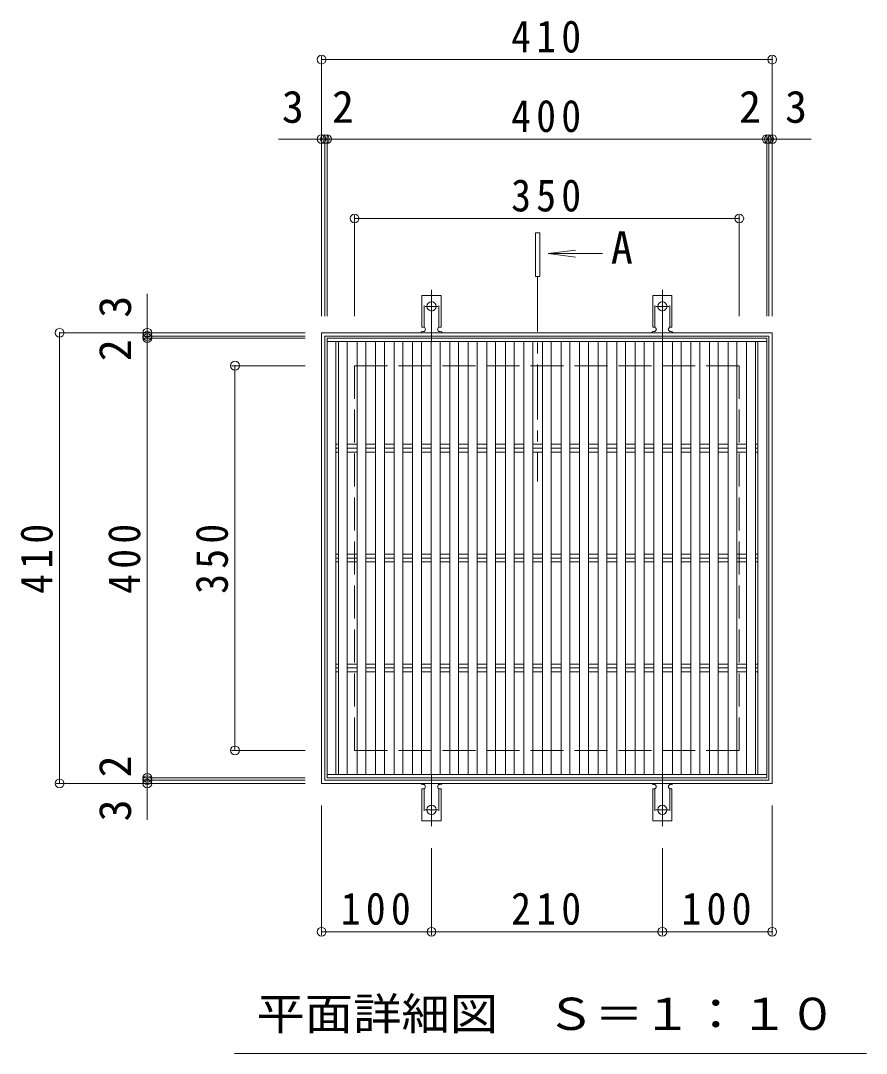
# Model space of a CAD drawing. Units: millimetres on the paper, enlarged 2 times, with parts at other scales. Extents: x -339 to 351, y -275 to 254.
# Drawn here: x -248.7 to -94.8, y 62 to 249.9 of the extents above; entities that cross this region are included whole.
import ezdxf
from ezdxf.enums import TextEntityAlignment as Align

# ---------------------------------------------------------------- set-up
doc = ezdxf.new("R2010")
doc.units = ezdxf.units.MM
doc.header["$LTSCALE"] = 2
doc.header["$PDMODE"] = 32
doc.header["$PDSIZE"] = 1.6
for name, pattern in [('CHAIN1', [8, 5, -1, 1, -1]), ('CHAIN2', [12, 9, -1, 1, -1]), ('DASHED2', [3, 2, -1]), ('DASHED3', [4, 3, -1])]:
    doc.linetypes.add(name, pattern=pattern)
for name, color, linetype, lineweight in [('C-1_0191_区', 2, 'Continuous', 9), ('C-2_0192_区', 3, 'Continuous', 9), ('C-4_0193_区', 7, 'Continuous', 9), ('C-5_0255_', 4, 'Continuous', 9), ('C-9_0235_床', 3, 'Continuous', 9), ('C-A_0239_詳', 3, 'Continuous', 9)]:
    doc.layers.add(name, color=color, linetype=linetype, lineweight=lineweight)
doc.styles.add('ＭＳ ゴシック', font='')
doc.styles.get('ＭＳ ゴシック').set_extended_font_data('MS Gothic')

msp = doc.modelspace()

# ---------------------------------------------------------------- linework, layer by layer
at = {"layer": 'C-1_0191_区'}
for p, q in [((-111.918, 193.127), (-193.918, 193.127)), ((-112.518, 192.527), (-193.318, 192.527)), ((-193.318, 192.527), (-193.318, 111.727)), ((-112.518, 192.527), (-112.518, 111.727)), ((-111.918, 193.127), (-111.918, 111.127)), ((-193.318, 111.727), (-112.518, 111.727))]:
    msp.add_line(p, q, dxfattribs=at)
at = {"layer": 'C-1_0191_区', "linetype": 'DASHED3'}
for p, q in [((-187.918, 187.127), (-117.918, 187.127)), ((-187.918, 187.127), (-187.918, 117.127)), ((-117.918, 187.127), (-117.918, 117.127)), ((-117.918, 117.127), (-187.918, 117.127))]:
    msp.add_line(p, q, dxfattribs=at)
at = {"layer": 'C-1_0191_区'}
msp.add_lwpolyline([(-193.918, 193.127), (-193.918, 111.127), (-111.918, 111.127)], dxfattribs=at)
at = {"layer": 'C-2_0192_区'}
for p, q in [((-192.918, 192.127), (-112.918, 192.127)), ((-192.918, 112.127), (-192.918, 192.127)), ((-112.918, 192.127), (-112.918, 112.127)), ((-112.918, 112.127), (-192.918, 112.127))]:
    msp.add_line(p, q, dxfattribs=at)
at = {"layer": 'C-4_0193_区'}
for p, q in [((-193.918, 243.419), (-193.918, 196.127)), ((-193.918, 242.819), (-111.918, 242.819)), ((-111.918, 243.419), (-111.918, 196.127)), ((-201.748, 228.362), (-193.318, 228.362)), ((-193.318, 228.962), (-193.318, 196.127)), ((-192.918, 228.962), (-192.918, 196.127)), ((-112.918, 228.962), (-112.918, 196.127)), ((-112.518, 228.962), (-112.518, 196.127)), ((-112.518, 228.362), (-104.84, 228.362)), ((-187.918, 214.506), (-187.918, 196.127)), ((-117.918, 214.506), (-117.918, 196.127)), ((-187.918, 213.906), (-117.918, 213.906)), ((-241.593, 111.127), (-241.593, 193.127)), ((-196.918, 193.127), (-241.593, 193.127)), ((-196.918, 192.527), (-226.239, 192.527)), ((-226.239, 192.127), (-196.918, 192.127)), ((-210.286, 187.127), (-196.918, 187.127)), ((-209.686, 187.127), (-209.686, 117.127)), ((-210.286, 117.127), (-196.918, 117.127)), ((-242.193, 111.127), (-196.918, 111.127)), ((-226.239, 112.127), (-196.918, 112.127)), ((-226.239, 111.727), (-196.918, 111.727)), ((-225.639, 111.727), (-225.639, 104.501)), ((-193.918, 83.534), (-193.918, 107.127)), ((-111.918, 83.534), (-111.918, 107.127)), ((-173.918, 83.534), (-173.918, 99.34)), ((-131.918, 83.534), (-131.918, 99.34)), ((-193.918, 84.134), (-173.918, 84.134)), ((-173.918, 84.134), (-131.918, 84.134)), ((-131.918, 84.134), (-111.918, 84.134))]:
    msp.add_line(p, q, dxfattribs=at)
for points in [[(-193.318, 228.362), (-192.918, 228.362), (-112.918, 228.362), (-112.518, 228.362)], [(-225.639, 192.127), (-225.639, 192.527), (-225.639, 200.197)], [(-225.639, 192.127), (-225.639, 112.127), (-225.639, 111.727)]]:
    msp.add_lwpolyline(points, dxfattribs=at)
for p in [(-193.918, 242.819), (-111.918, 242.819), (-193.918, 228.362), (-193.318, 228.362), (-192.918, 228.362), (-112.918, 228.362), (-112.518, 228.362), (-111.918, 228.362), (-187.918, 213.906), (-117.918, 213.906), (-241.593, 193.127), (-225.639, 193.127), (-225.639, 192.527), (-225.639, 192.127), (-209.686, 187.127), (-209.686, 117.127), (-225.639, 112.127), (-241.593, 111.127), (-225.639, 111.727), (-225.639, 111.127), (-193.918, 84.134), (-173.918, 84.134), (-131.918, 84.134), (-111.918, 84.134)]:
    msp.add_point(p, dxfattribs=at)
at = {"layer": 'C-5_0255_'}
for q in [(-147.715, 208.176), (-142.823, 207.523), (-147.715, 206.87)]:
    msp.add_line((-152.672, 207.523), q, dxfattribs=at)
at = {"layer": 'C-5_0255_', "linetype": 'CHAIN1'}
msp.add_line((-154.606, 203.327), (-154.606, 166.081), dxfattribs=at)
at = {"layer": 'C-5_0255_', "color": 7}
msp.add_line((-94.795, 62.007), (-209.795, 62.007), dxfattribs=at)
at = {"layer": 'C-5_0255_'}
msp.add_lwpolyline([(-154.206, 203.327), (-155.006, 203.327), (-155.006, 211.327), (-154.206, 211.327)], close=True, dxfattribs=at)
at = {"layer": 'C-9_0235_床'}
for p, q in [((-175.668, 194.127), (-175.668, 199.927)), ((-172.168, 199.927), (-175.668, 199.927)), ((-172.168, 194.127), (-172.168, 199.927)), ((-133.668, 194.127), (-133.668, 199.927)), ((-130.168, 199.927), (-133.668, 199.927)), ((-130.168, 194.127), (-130.168, 199.927)), ((-175.668, 194.127), (-175.418, 194.127)), ((-172.168, 194.127), (-172.418, 194.127)), ((-133.668, 194.127), (-133.418, 194.127)), ((-130.168, 194.127), (-130.418, 194.127)), ((-175.518, 193.327), (-175.418, 193.327)), ((-172.419, 193.327), (-172.316, 193.327)), ((-133.517, 193.327), (-133.417, 193.327)), ((-130.418, 193.327), (-130.316, 193.327)), ((-175.518, 110.927), (-175.418, 110.927)), ((-172.419, 110.927), (-172.316, 110.927)), ((-133.517, 110.927), (-133.417, 110.927)), ((-130.418, 110.927), (-130.316, 110.927)), ((-175.668, 110.127), (-175.418, 110.127)), ((-175.668, 110.127), (-175.668, 104.327)), ((-172.168, 110.127), (-172.418, 110.127)), ((-172.168, 110.127), (-172.168, 104.327)), ((-133.668, 110.127), (-133.418, 110.127)), ((-133.668, 110.127), (-133.668, 104.327)), ((-130.168, 110.127), (-130.418, 110.127)), ((-130.168, 110.127), (-130.168, 104.327)), ((-172.168, 104.327), (-175.668, 104.327)), ((-130.168, 104.327), (-133.668, 104.327))]:
    msp.add_line(p, q, dxfattribs=at)
at = {"layer": 'C-9_0235_床', "linetype": 'DASHED2'}
for p, q in [((-175.268, 194.098), (-175.268, 199.927)), ((-172.568, 194.098), (-172.568, 199.927)), ((-133.268, 194.098), (-133.268, 199.927)), ((-130.568, 194.098), (-130.568, 199.927)), ((-175.268, 110.156), (-175.268, 104.327)), ((-172.568, 110.156), (-172.568, 104.327)), ((-133.268, 110.156), (-133.268, 104.327)), ((-130.568, 110.156), (-130.568, 104.327))]:
    msp.add_line(p, q, dxfattribs=at)
at = {"layer": 'C-9_0235_床', "color": 7, "linetype": 'CHAIN2'}
for p, q in [((-173.918, 191.433), (-173.918, 200.913)), ((-131.917, 191.433), (-131.917, 200.913)), ((-175.073, 197.927), (-172.763, 197.927)), ((-133.073, 197.927), (-130.762, 197.927)), ((-173.918, 112.82), (-173.918, 103.34)), ((-131.917, 112.82), (-131.917, 103.34)), ((-175.073, 106.327), (-172.763, 106.327)), ((-133.073, 106.327), (-130.762, 106.327))]:
    msp.add_line(p, q, dxfattribs=at)
at = {"layer": 'C-9_0235_床'}
for centre in [(-173.918, 197.927), (-131.917, 197.927), (-173.918, 106.327), (-131.917, 106.327)]:
    msp.add_circle(centre, 0.85, dxfattribs=at)
for centre, start, end in [((-175.418, 193.727), 270, 90), ((-172.418, 193.727), 90, 269.8667), ((-133.418, 193.727), 270, 90), ((-130.418, 193.727), 90, 269.8667), ((-175.518, 192.927), 90.27596, 150.00046), ((-172.318, 192.927), 29.99927, 89.75836), ((-133.517, 192.927), 90.27596, 150.00046), ((-130.317, 192.927), 29.99927, 89.75836), ((-175.518, 111.327), 209.99951, 269.72403), ((-175.418, 110.527), 270, 90), ((-172.418, 110.527), 90.13329, 270), ((-172.318, 111.327), 270.24162, 330.00072), ((-133.517, 111.327), 209.99951, 269.72403), ((-133.418, 110.527), 270, 90), ((-130.418, 110.527), 90.13329, 270), ((-130.317, 111.327), 270.24162, 330.00072)]:
    msp.add_arc(centre, 0.4, start, end, dxfattribs=at)
at = {"layer": 'C-A_0239_詳'}
for p, q in [((-192.918, 191.527), (-112.918, 191.527)), ((-191.318, 191.527), (-191.318, 112.727)), ((-190.854, 191.527), (-190.854, 112.727)), ((-189.254, 191.527), (-189.254, 112.727)), ((-187.478, 191.527), (-187.478, 112.727)), ((-185.878, 191.527), (-185.878, 112.727)), ((-184.102, 191.527), (-184.102, 112.727)), ((-182.502, 191.527), (-182.502, 112.727)), ((-180.726, 191.527), (-180.726, 112.727)), ((-179.126, 191.527), (-179.126, 112.727)), ((-177.35, 191.527), (-177.35, 112.727)), ((-175.75, 191.527), (-175.75, 112.727)), ((-173.974, 191.527), (-173.974, 112.727)), ((-172.374, 191.527), (-172.374, 112.727)), ((-170.598, 191.527), (-170.598, 112.727)), ((-168.998, 191.527), (-168.998, 112.727)), ((-167.222, 191.527), (-167.222, 112.727)), ((-165.622, 191.527), (-165.622, 112.727)), ((-163.846, 191.527), (-163.846, 112.727)), ((-162.246, 191.527), (-162.246, 112.727)), ((-160.47, 191.527), (-160.47, 112.727)), ((-158.87, 191.527), (-158.87, 112.727)), ((-157.094, 191.527), (-157.094, 112.727)), ((-155.494, 191.527), (-155.494, 112.727)), ((-153.718, 191.527), (-153.718, 112.727)), ((-152.118, 191.527), (-152.118, 112.727)), ((-150.342, 191.527), (-150.342, 112.727)), ((-148.742, 191.527), (-148.742, 112.727)), ((-146.966, 191.527), (-146.966, 112.727)), ((-145.366, 191.527), (-145.366, 112.727)), ((-143.59, 191.527), (-143.59, 112.727)), ((-141.99, 191.527), (-141.99, 112.727)), ((-140.214, 191.527), (-140.214, 112.727)), ((-138.614, 191.527), (-138.614, 112.727)), ((-136.838, 191.527), (-136.838, 112.727)), ((-135.238, 191.527), (-135.238, 112.727)), ((-133.462, 191.527), (-133.462, 112.727)), ((-131.862, 191.527), (-131.862, 112.727)), ((-130.086, 191.527), (-130.086, 112.727)), ((-128.486, 191.527), (-128.486, 112.727)), ((-126.71, 191.527), (-126.71, 112.727)), ((-125.11, 191.527), (-125.11, 112.727)), ((-123.334, 191.527), (-123.334, 112.727)), ((-121.734, 191.527), (-121.734, 112.727)), ((-119.958, 191.527), (-119.958, 112.727)), ((-118.358, 191.527), (-118.358, 112.727)), ((-116.582, 191.527), (-116.582, 112.727)), ((-114.982, 191.527), (-114.982, 112.727)), ((-114.518, 191.527), (-114.518, 112.727)), ((-190.854, 172.834), (-191.318, 172.834)), ((-191.318, 172.127), (-190.854, 172.127)), ((-190.854, 171.42), (-191.318, 171.42)), ((-187.478, 172.834), (-189.254, 172.834)), ((-189.254, 172.127), (-187.478, 172.127)), ((-187.478, 171.42), (-189.254, 171.42)), ((-184.102, 172.834), (-185.878, 172.834)), ((-185.878, 172.127), (-184.102, 172.127)), ((-184.102, 171.42), (-185.878, 171.42)), ((-180.726, 172.834), (-182.502, 172.834)), ((-182.502, 172.127), (-180.726, 172.127)), ((-180.726, 171.42), (-182.502, 171.42)), ((-177.35, 172.834), (-179.126, 172.834)), ((-179.126, 172.127), (-177.35, 172.127)), ((-177.35, 171.42), (-179.126, 171.42)), ((-173.974, 172.834), (-175.75, 172.834)), ((-175.75, 172.127), (-173.974, 172.127)), ((-173.974, 171.42), (-175.75, 171.42)), ((-170.598, 172.834), (-172.374, 172.834)), ((-172.374, 172.127), (-170.598, 172.127)), ((-170.598, 171.42), (-172.374, 171.42)), ((-167.222, 172.834), (-168.998, 172.834)), ((-168.998, 172.127), (-167.222, 172.127)), ((-167.222, 171.42), (-168.998, 171.42)), ((-163.846, 172.834), (-165.622, 172.834)), ((-165.622, 172.127), (-163.846, 172.127)), ((-163.846, 171.42), (-165.622, 171.42)), ((-160.47, 172.834), (-162.246, 172.834)), ((-162.246, 172.127), (-160.47, 172.127)), ((-160.47, 171.42), (-162.246, 171.42)), ((-157.094, 172.834), (-158.87, 172.834)), ((-158.87, 172.127), (-157.094, 172.127)), ((-157.094, 171.42), (-158.87, 171.42)), ((-153.718, 172.834), (-155.494, 172.834)), ((-155.494, 172.127), (-153.718, 172.127)), ((-153.718, 171.42), (-155.494, 171.42)), ((-150.342, 172.834), (-152.118, 172.834)), ((-152.118, 172.127), (-150.342, 172.127)), ((-150.342, 171.42), (-152.118, 171.42)), ((-146.966, 172.834), (-148.742, 172.834)), ((-148.742, 172.127), (-146.966, 172.127)), ((-146.966, 171.42), (-148.742, 171.42)), ((-143.59, 172.834), (-145.366, 172.834)), ((-145.366, 172.127), (-143.59, 172.127)), ((-143.59, 171.42), (-145.366, 171.42)), ((-140.214, 172.834), (-141.99, 172.834)), ((-141.99, 172.127), (-140.214, 172.127)), ((-140.214, 171.42), (-141.99, 171.42)), ((-136.838, 172.834), (-138.614, 172.834)), ((-138.614, 172.127), (-136.838, 172.127)), ((-136.838, 171.42), (-138.614, 171.42)), ((-133.462, 172.834), (-135.238, 172.834)), ((-135.238, 172.127), (-133.462, 172.127)), ((-133.462, 171.42), (-135.238, 171.42)), ((-130.086, 172.834), (-131.862, 172.834)), ((-131.862, 172.127), (-130.086, 172.127)), ((-130.086, 171.42), (-131.862, 171.42)), ((-126.71, 172.834), (-128.486, 172.834)), ((-128.486, 172.127), (-126.71, 172.127)), ((-126.71, 171.42), (-128.486, 171.42)), ((-123.334, 172.834), (-125.11, 172.834)), ((-125.11, 172.127), (-123.334, 172.127)), ((-123.334, 171.42), (-125.11, 171.42)), ((-119.958, 172.834), (-121.734, 172.834)), ((-121.734, 172.127), (-119.958, 172.127)), ((-119.958, 171.42), (-121.734, 171.42)), ((-116.582, 172.834), (-118.358, 172.834)), ((-118.358, 172.127), (-116.582, 172.127)), ((-116.582, 171.42), (-118.358, 171.42)), ((-114.518, 172.834), (-114.982, 172.834)), ((-114.982, 172.127), (-114.518, 172.127)), ((-114.518, 171.42), (-114.982, 171.42)), ((-190.854, 152.834), (-191.318, 152.834)), ((-187.478, 152.834), (-189.254, 152.834)), ((-184.102, 152.834), (-185.878, 152.834)), ((-180.726, 152.834), (-182.502, 152.834)), ((-177.35, 152.834), (-179.126, 152.834)), ((-173.974, 152.834), (-175.75, 152.834)), ((-170.598, 152.834), (-172.374, 152.834)), ((-167.222, 152.834), (-168.998, 152.834)), ((-163.846, 152.834), (-165.622, 152.834)), ((-160.47, 152.834), (-162.246, 152.834)), ((-157.094, 152.834), (-158.87, 152.834)), ((-153.718, 152.834), (-155.494, 152.834)), ((-150.342, 152.834), (-152.118, 152.834)), ((-146.966, 152.834), (-148.742, 152.834)), ((-143.59, 152.834), (-145.366, 152.834)), ((-140.214, 152.834), (-141.99, 152.834)), ((-136.838, 152.834), (-138.614, 152.834)), ((-133.462, 152.834), (-135.238, 152.834)), ((-130.086, 152.834), (-131.862, 152.834)), ((-126.71, 152.834), (-128.486, 152.834)), ((-123.334, 152.834), (-125.11, 152.834)), ((-119.958, 152.834), (-121.734, 152.834)), ((-116.582, 152.834), (-118.358, 152.834)), ((-114.518, 152.834), (-114.982, 152.834)), ((-191.318, 152.127), (-190.854, 152.127)), ((-190.854, 151.42), (-191.318, 151.42)), ((-189.254, 152.127), (-187.478, 152.127)), ((-187.478, 151.42), (-189.254, 151.42)), ((-185.878, 152.127), (-184.102, 152.127)), ((-184.102, 151.42), (-185.878, 151.42)), ((-182.502, 152.127), (-180.726, 152.127)), ((-180.726, 151.42), (-182.502, 151.42)), ((-179.126, 152.127), (-177.35, 152.127)), ((-177.35, 151.42), (-179.126, 151.42)), ((-175.75, 152.127), (-173.974, 152.127)), ((-173.974, 151.42), (-175.75, 151.42)), ((-172.374, 152.127), (-170.598, 152.127)), ((-170.598, 151.42), (-172.374, 151.42)), ((-168.998, 152.127), (-167.222, 152.127)), ((-167.222, 151.42), (-168.998, 151.42)), ((-165.622, 152.127), (-163.846, 152.127)), ((-163.846, 151.42), (-165.622, 151.42)), ((-162.246, 152.127), (-160.47, 152.127)), ((-160.47, 151.42), (-162.246, 151.42)), ((-158.87, 152.127), (-157.094, 152.127)), ((-157.094, 151.42), (-158.87, 151.42)), ((-155.494, 152.127), (-153.718, 152.127)), ((-153.718, 151.42), (-155.494, 151.42)), ((-152.118, 152.127), (-150.342, 152.127)), ((-150.342, 151.42), (-152.118, 151.42)), ((-148.742, 152.127), (-146.966, 152.127)), ((-146.966, 151.42), (-148.742, 151.42)), ((-145.366, 152.127), (-143.59, 152.127)), ((-143.59, 151.42), (-145.366, 151.42)), ((-141.99, 152.127), (-140.214, 152.127)), ((-140.214, 151.42), (-141.99, 151.42)), ((-138.614, 152.127), (-136.838, 152.127)), ((-136.838, 151.42), (-138.614, 151.42)), ((-135.238, 152.127), (-133.462, 152.127)), ((-133.462, 151.42), (-135.238, 151.42)), ((-131.862, 152.127), (-130.086, 152.127)), ((-130.086, 151.42), (-131.862, 151.42)), ((-128.486, 152.127), (-126.71, 152.127)), ((-126.71, 151.42), (-128.486, 151.42)), ((-125.11, 152.127), (-123.334, 152.127)), ((-123.334, 151.42), (-125.11, 151.42)), ((-121.734, 152.127), (-119.958, 152.127)), ((-119.958, 151.42), (-121.734, 151.42)), ((-118.358, 152.127), (-116.582, 152.127)), ((-116.582, 151.42), (-118.358, 151.42)), ((-114.982, 152.127), (-114.518, 152.127)), ((-114.518, 151.42), (-114.982, 151.42)), ((-190.854, 132.834), (-191.318, 132.834)), ((-191.318, 132.127), (-190.854, 132.127)), ((-187.478, 132.834), (-189.254, 132.834)), ((-189.254, 132.127), (-187.478, 132.127)), ((-184.102, 132.834), (-185.878, 132.834)), ((-185.878, 132.127), (-184.102, 132.127)), ((-180.726, 132.834), (-182.502, 132.834)), ((-182.502, 132.127), (-180.726, 132.127)), ((-177.35, 132.834), (-179.126, 132.834)), ((-179.126, 132.127), (-177.35, 132.127)), ((-173.974, 132.834), (-175.75, 132.834)), ((-175.75, 132.127), (-173.974, 132.127)), ((-170.598, 132.834), (-172.374, 132.834)), ((-172.374, 132.127), (-170.598, 132.127)), ((-167.222, 132.834), (-168.998, 132.834)), ((-168.998, 132.127), (-167.222, 132.127)), ((-163.846, 132.834), (-165.622, 132.834)), ((-165.622, 132.127), (-163.846, 132.127)), ((-160.47, 132.834), (-162.246, 132.834)), ((-162.246, 132.127), (-160.47, 132.127)), ((-157.094, 132.834), (-158.87, 132.834)), ((-158.87, 132.127), (-157.094, 132.127)), ((-153.718, 132.834), (-155.494, 132.834)), ((-155.494, 132.127), (-153.718, 132.127)), ((-150.342, 132.834), (-152.118, 132.834)), ((-152.118, 132.127), (-150.342, 132.127)), ((-146.966, 132.834), (-148.742, 132.834)), ((-148.742, 132.127), (-146.966, 132.127)), ((-143.59, 132.834), (-145.366, 132.834)), ((-145.366, 132.127), (-143.59, 132.127)), ((-140.214, 132.834), (-141.99, 132.834)), ((-141.99, 132.127), (-140.214, 132.127)), ((-136.838, 132.834), (-138.614, 132.834)), ((-138.614, 132.127), (-136.838, 132.127)), ((-133.462, 132.834), (-135.238, 132.834)), ((-135.238, 132.127), (-133.462, 132.127)), ((-130.086, 132.834), (-131.862, 132.834)), ((-131.862, 132.127), (-130.086, 132.127)), ((-126.71, 132.834), (-128.486, 132.834)), ((-128.486, 132.127), (-126.71, 132.127)), ((-123.334, 132.834), (-125.11, 132.834)), ((-125.11, 132.127), (-123.334, 132.127)), ((-119.958, 132.834), (-121.734, 132.834)), ((-121.734, 132.127), (-119.958, 132.127)), ((-116.582, 132.834), (-118.358, 132.834)), ((-118.358, 132.127), (-116.582, 132.127)), ((-114.518, 132.834), (-114.982, 132.834)), ((-114.982, 132.127), (-114.518, 132.127)), ((-190.854, 131.42), (-191.318, 131.42)), ((-187.478, 131.42), (-189.254, 131.42)), ((-184.102, 131.42), (-185.878, 131.42)), ((-180.726, 131.42), (-182.502, 131.42)), ((-177.35, 131.42), (-179.126, 131.42)), ((-173.974, 131.42), (-175.75, 131.42)), ((-170.598, 131.42), (-172.374, 131.42)), ((-167.222, 131.42), (-168.998, 131.42)), ((-163.846, 131.42), (-165.622, 131.42)), ((-160.47, 131.42), (-162.246, 131.42)), ((-157.094, 131.42), (-158.87, 131.42)), ((-153.718, 131.42), (-155.494, 131.42)), ((-150.342, 131.42), (-152.118, 131.42)), ((-146.966, 131.42), (-148.742, 131.42)), ((-143.59, 131.42), (-145.366, 131.42)), ((-140.214, 131.42), (-141.99, 131.42)), ((-136.838, 131.42), (-138.614, 131.42)), ((-133.462, 131.42), (-135.238, 131.42)), ((-130.086, 131.42), (-131.862, 131.42)), ((-126.71, 131.42), (-128.486, 131.42)), ((-123.334, 131.42), (-125.11, 131.42)), ((-119.958, 131.42), (-121.734, 131.42)), ((-116.582, 131.42), (-118.358, 131.42)), ((-114.518, 131.42), (-114.982, 131.42)), ((-192.918, 112.727), (-112.918, 112.727))]:
    msp.add_line(p, q, dxfattribs=at)

# ---------------------------------------------------------------- texts
at = {"layer": 'C-4_0193_区', "color": 2, "style": 'ＭＳ ゴシック'}
for s, p in [('3', (-201.147, 229.562)), ('2', (-192.037, 229.562)), ('2', (-117.954, 229.562)), ('3', (-109.58, 229.562))]:
    msp.add_text(s, height=5.865, dxfattribs=at).set_placement(p, align=Align.BOTTOM_LEFT)
for s, p in [('3', (-226.839, 195.857)), ('2', (-226.839, 187.943)), ('2', (-226.839, 112.218)), ('3', (-226.839, 104.218))]:
    msp.add_text(s, height=5.865, rotation=90, dxfattribs=at).set_placement(p, align=Align.BOTTOM_LEFT)
at = {"layer": 'C-4_0193_区', "color": 2, "char_height": 5.865, "attachment_point": 7, "style": 'ＭＳ ゴシック'}
for s, insert in [('\\T1.27;\\W0.9;410', (-159.418, 244.019)), ('\\T1.27;\\W0.9;400', (-159.418, 229.562)), ('\\T1.27;\\W0.9;350', (-159.418, 215.106)), ('\\T1.27;\\W0.9;100', (-190.418, 85.334)), ('\\T1.27;\\W0.9;210', (-159.418, 85.334)), ('\\T1.27;\\W0.9;100', (-128.418, 85.334))]:
    msp.add_mtext(s, dxfattribs=dict(at, insert=insert))
at = {"layer": 'C-4_0193_区', "color": 2, "char_height": 5.865, "attachment_point": 7, "rotation": 90, "style": 'ＭＳ ゴシック'}
for s, insert in [('\\T1.27;\\W0.9;410', (-242.793, 145.627)), ('\\T1.27;\\W0.9;400', (-226.839, 145.627)), ('\\T1.27;\\W0.9;350', (-210.886, 145.627))]:
    msp.add_mtext(s, dxfattribs=dict(at, insert=insert))
at = {"layer": 'C-5_0255_', "color": 2, "style": 'ＭＳ ゴシック'}
msp.add_text('A', height=5.865, dxfattribs=at).set_placement((-141.28, 203.954), align=Align.BOTTOM_LEFT)
at = {"layer": 'C-5_0255_', "color": 2, "style": 'ＭＳ ゴシック', "width": 1.1}
msp.add_text('平面詳細図\u3000Ｓ＝１：１０', height=5.865, dxfattribs=at).set_placement((-205.795, 64.507), align=Align.BOTTOM_LEFT)

doc.saveas('drawing.dxf')
